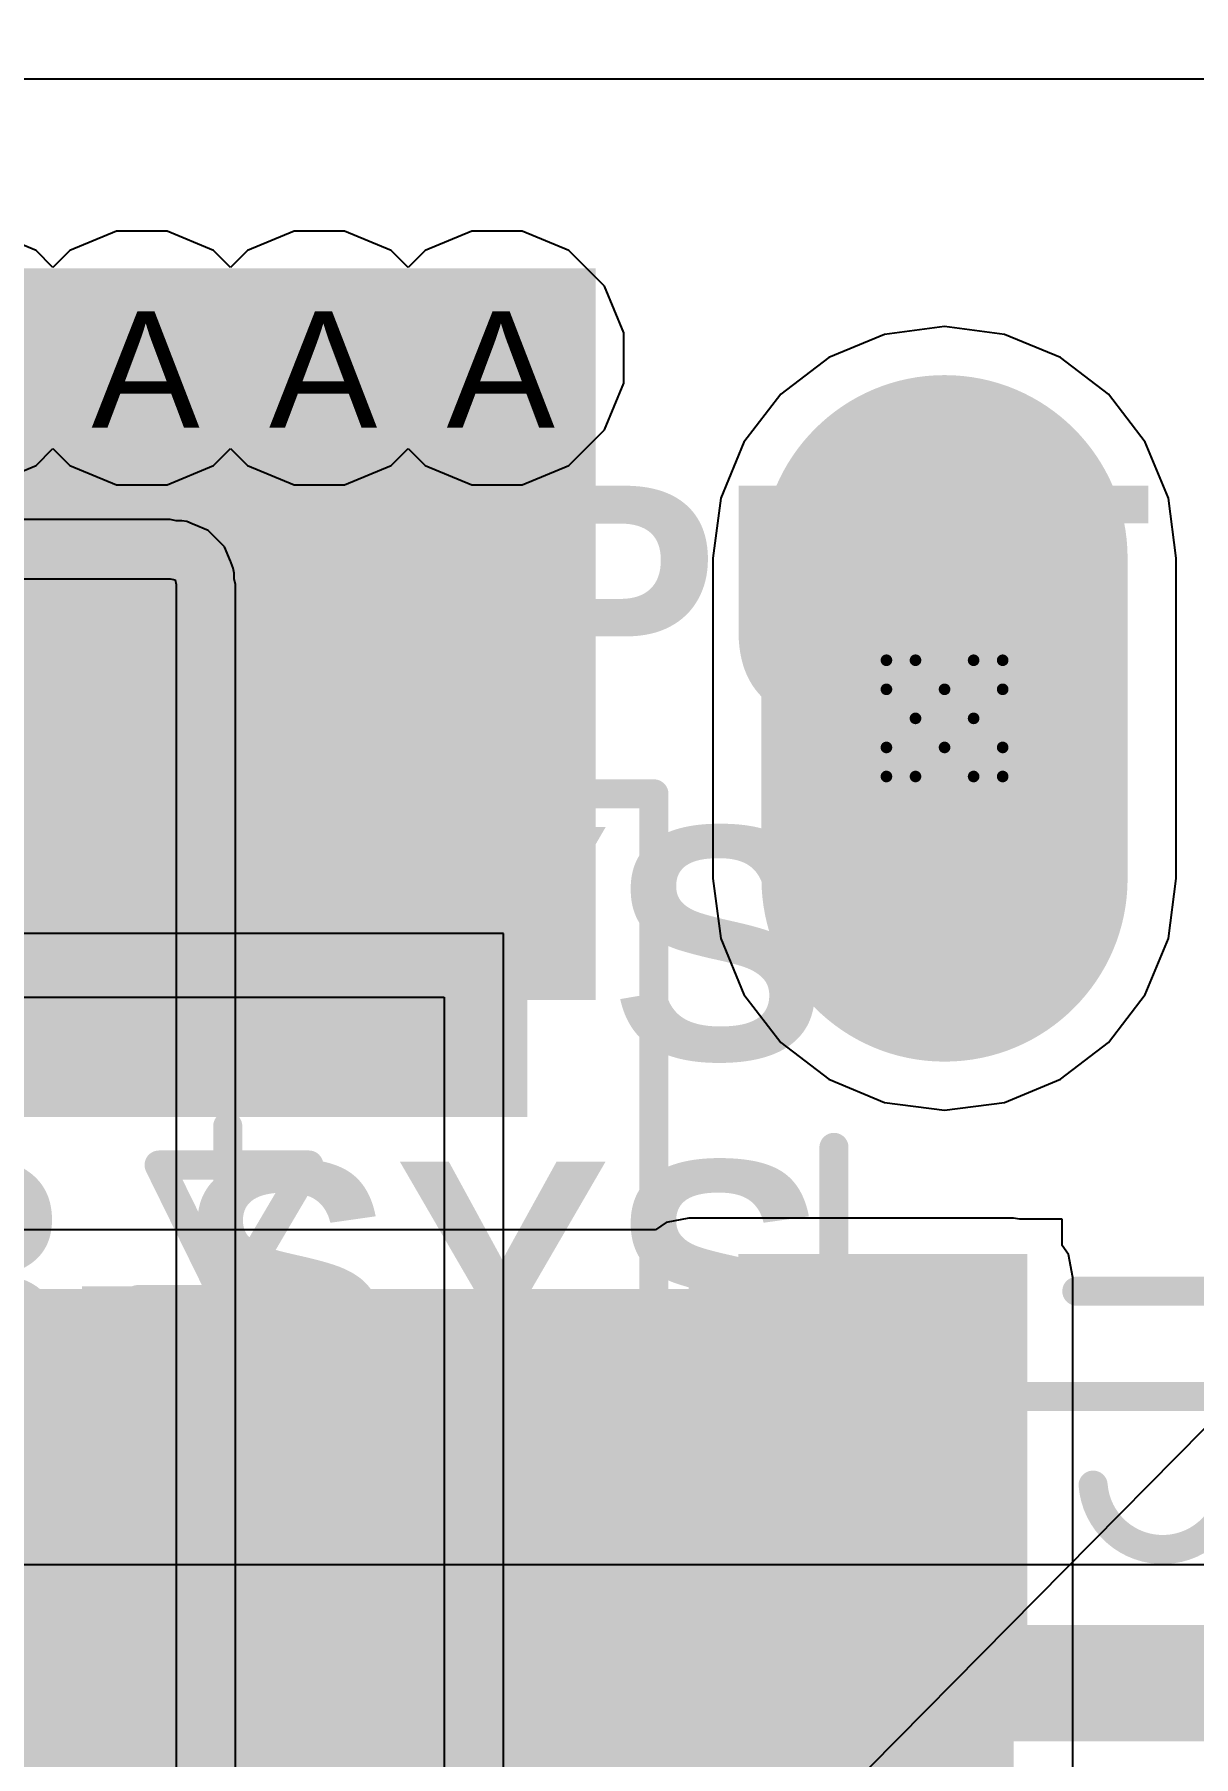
# Model space of a CAD drawing. Header units: inches. Extents: x 0 to 5271, y 0 to 5417.
# Drawn here: x 7.2 to 12.26, y 95.11 to 102.63 of the extents above; entities that cross this region are included whole.
import ezdxf

# ---------------------------------------------------------------- set-up
doc = ezdxf.new("R2010")
doc.units = ezdxf.units.IN
for name, color, linetype in [('Bottom Layer', 5, 'Continuous'), ('Bottom Overlay', 54, 'Continuous'), ('Bottom Paste', 16, 'Continuous'), ('Bottom Solder', 6, 'Continuous'), ('Drill Drawing', 1, 'Continuous'), ('L2_GND1', 16, 'Continuous'), ('L3_SIG1', 76, 'Continuous'), ('L4_PWR', 90, 'Continuous'), ('L5_GND2', 156, 'Continuous'), ('L6_SIG2', 130, 'Continuous'), ('L7_GND3', 216, 'Continuous'), ('Multi-Layer', 9, 'Continuous'), ('Pad Holes', 156, 'Continuous'), ('Top Layer', 1, 'Continuous'), ('Top Overlay', 2, 'Continuous'), ('Top Solder', 216, 'Continuous'), ('Via Holes', 16, 'Continuous')]:
    doc.layers.add(name, color=color, linetype=linetype)
doc.styles.add('Arial', font='', dxfattribs={"height": 0.2})
doc.styles.add('Arial_Bold', font='', dxfattribs={"height": 0.2})
doc.styles.get('Arial').set_extended_font_data('Arial')
doc.styles.get('Arial_Bold').set_extended_font_data('Arial', bold=True)

# ---------------------------------------------------------------- blocks, each defined once
blk = doc.blocks.new('P____PAK_SO_8_B_128')
at = {"layer": 'Bottom Solder'}
blk.add_line((-0.4214, 2.1889), (-5326.4687, 5267.0555), dxfattribs=at)
blk = doc.blocks.new('DC_053D_25A_527')
at = {"layer": 'Bottom Layer'}
h = blk.add_hatch(color=5, dxfattribs=at)
edge = h.paths.add_edge_path()
edge.add_arc((-4.8001, -2.175), 0.75, 0, 180)
edge.add_line((-5.55, -2.175), (-5.55, -3.575))
edge.add_arc((-4.8001, -3.575), 0.75, 180, 360)
edge.add_line((-4.0501, -3.575), (-4.0501, -2.175))
at = {"layer": 'Bottom Solder'}
h = blk.add_hatch(color=6, dxfattribs=at)
edge = h.paths.add_edge_path()
edge.add_arc((-4.8001, -2.175), 0.8, 0, 180)
edge.add_line((-5.6, -2.175), (-5.6, -3.575))
edge.add_arc((-4.8001, -3.575), 0.8, 180, 360)
edge.add_line((-4.0001, -3.575), (-4.0001, -2.175))
at = {"layer": 'L2_GND1'}
h = blk.add_hatch(color=16, dxfattribs=at)
edge = h.paths.add_edge_path()
edge.add_arc((-4.8001, -2.175), 0.75, 0, 180)
edge.add_line((-5.55, -2.175), (-5.55, -3.575))
edge.add_arc((-4.8001, -3.575), 0.75, 180, 360)
edge.add_line((-4.0501, -3.575), (-4.0501, -2.175))
at = {"layer": 'L3_SIG1'}
h = blk.add_hatch(color=76, dxfattribs=at)
edge = h.paths.add_edge_path()
edge.add_arc((-4.8001, -2.175), 0.75, 0, 180)
edge.add_line((-5.55, -2.175), (-5.55, -3.575))
edge.add_arc((-4.8001, -3.575), 0.75, 180, 360)
edge.add_line((-4.0501, -3.575), (-4.0501, -2.175))
at = {"layer": 'L4_PWR'}
h = blk.add_hatch(color=90, dxfattribs=at)
edge = h.paths.add_edge_path()
edge.add_arc((-4.8001, -2.175), 0.75, 0, 180)
edge.add_line((-5.55, -2.175), (-5.55, -3.575))
edge.add_arc((-4.8001, -3.575), 0.75, 180, 360)
edge.add_line((-4.0501, -3.575), (-4.0501, -2.175))
at = {"layer": 'L5_GND2'}
h = blk.add_hatch(color=156, dxfattribs=at)
edge = h.paths.add_edge_path()
edge.add_arc((-4.8001, -2.175), 0.75, 0, 180)
edge.add_line((-5.55, -2.175), (-5.55, -3.575))
edge.add_arc((-4.8001, -3.575), 0.75, 180, 360)
edge.add_line((-4.0501, -3.575), (-4.0501, -2.175))
at = {"layer": 'L6_SIG2'}
h = blk.add_hatch(color=130, dxfattribs=at)
edge = h.paths.add_edge_path()
edge.add_arc((-4.8001, -2.175), 0.75, 0, 180)
edge.add_line((-5.55, -2.175), (-5.55, -3.575))
edge.add_arc((-4.8001, -3.575), 0.75, 180, 360)
edge.add_line((-4.0501, -3.575), (-4.0501, -2.175))
at = {"layer": 'L7_GND3'}
h = blk.add_hatch(color=216, dxfattribs=at)
edge = h.paths.add_edge_path()
edge.add_arc((-4.8001, -2.175), 0.75, 0, 180)
edge.add_line((-5.55, -2.175), (-5.55, -3.575))
edge.add_arc((-4.8001, -3.575), 0.75, 180, 360)
edge.add_line((-4.0501, -3.575), (-4.0501, -2.175))
at = {"layer": 'Multi-Layer'}
h = blk.add_hatch(color=9, dxfattribs=at)
edge = h.paths.add_edge_path()
edge.add_arc((-4.8001, -2.175), 0.75, 0, 180)
edge.add_line((-5.55, -2.175), (-5.55, -3.575))
edge.add_arc((-4.8001, -3.575), 0.75, 180, 360)
edge.add_line((-4.0501, -3.575), (-4.0501, -2.175))
at = {"layer": 'Pad Holes'}
h = blk.add_hatch(color=7, dxfattribs=at)
edge = h.paths.add_edge_path()
edge.add_arc((-4.8001, -3.465), 0.41, 180, 360)
edge.add_line((-4.3901, -3.465), (-4.3901, -2.285))
edge.add_arc((-4.8001, -2.285), 0.41, 0, 180)
edge.add_line((-5.2101, -2.285), (-5.2101, -3.465))
at = {"layer": 'Top Layer'}
h = blk.add_hatch(color=1, dxfattribs=at)
edge = h.paths.add_edge_path()
edge.add_arc((-4.8001, -2.175), 0.75, 0, 180)
edge.add_line((-5.55, -2.175), (-5.55, -3.575))
edge.add_arc((-4.8001, -3.575), 0.75, 180, 360)
edge.add_line((-4.0501, -3.575), (-4.0501, -2.175))
at = {"layer": 'Top Solder'}
h = blk.add_hatch(color=216, dxfattribs=at)
edge = h.paths.add_edge_path()
edge.add_arc((-4.8001, -2.175), 0.8, 0, 180)
edge.add_line((-5.6, -2.175), (-5.6, -3.575))
edge.add_arc((-4.8001, -3.575), 0.8, 180, 360)
edge.add_line((-4.0001, -3.575), (-4.0001, -2.175))
at = {"layer": 'Top Overlay'}
for points in [[(-5.2833, -5.838, 0.127, 0.127, 0), (-5.2833, -4.7498, 0.127, 0.127, 0)], [(-5.2833, -5.838, 0.127, 0.127, 0), (-0.0001, -5.838, 0.127, 0.127, 0)]]:
    blk.add_lwpolyline(points, format="xyseb", dxfattribs=at)
for points in [[(-5.315, -4.7498, 0.0635, 0.0635, 1), (-5.2515, -4.7498, 0.0635, 0.0635, 1)], [(-5.315, -5.838, 0.0635, 0.0635, 1), (-5.2515, -5.838, 0.0635, 0.0635, 1)], [(-5.315, -5.838, 0.0635, 0.0635, 1), (-5.2515, -5.838, 0.0635, 0.0635, 1)]]:
    blk.add_lwpolyline(points, format="xyseb", close=True, dxfattribs=at)
blk = doc.blocks.new('F____1206__3216_M_______B_536')
at = {"layer": 'Bottom Layer'}
for points in [[(-2.058, 0.91), (-0.998, 0.91), (-0.998, -0.91), (-2.058, -0.91)], [(0.998, 0.91), (2.058, 0.91), (2.058, -0.91), (0.998, -0.91)]]:
    blk.add_hatch(color=5, dxfattribs=at).paths.add_polyline_path(points)
at = {"layer": 'Bottom Paste'}
for points in [[(-2.058, 0.91), (-0.998, 0.91), (-0.998, -0.91), (-2.058, -0.91)], [(0.998, 0.91), (2.058, 0.91), (2.058, -0.91), (0.998, -0.91)]]:
    blk.add_hatch(color=16, dxfattribs=at).paths.add_polyline_path(points)
at = {"layer": 'Bottom Solder'}
for points in [[(-2.1596, 1.0116), (-0.8964, 1.0116), (-0.8964, -1.0116), (-2.1596, -1.0116)], [(0.8964, 1.0116), (2.1596, 1.0116), (2.1596, -1.0116), (0.8964, -1.0116)]]:
    blk.add_hatch(color=6, dxfattribs=at).paths.add_polyline_path(points)
at = {"layer": 'Bottom Overlay'}
for points in [[(-0.68, 0.8492, 0.127, 0.127, 0), (0.68, 0.8492, 0.127, 0.127, 0)], [(0, 0.0254, 0.127, 0.127, -1), (0.6096, 0.0254, 0.127, 0.127, 0)], [(0, 0.0254, 0.127, 0.127, -0.962331), (-0.6087, 0.002, 0.127, 0.127, 0)], [(-0.68, -0.8492, 0.127, 0.127, 0), (0.68, -0.8492, 0.127, 0.127, 0)]]:
    blk.add_lwpolyline(points, format="xyseb", dxfattribs=at)
for points in [[(-0.7117, 0.8492, 0.0635, 0.0635, 1), (-0.6482, 0.8492, 0.0635, 0.0635, 1)], [(0.6483, 0.8492, 0.0635, 0.0635, 1), (0.7118, 0.8492, 0.0635, 0.0635, 1)], [(-0.0318, 0.0254, 0.0635, 0.0635, 1), (0.0318, 0.0254, 0.0635, 0.0635, 1)], [(-0.0318, 0.0254, 0.0635, 0.0635, 1), (0.0318, 0.0254, 0.0635, 0.0635, 1)], [(0.5778, 0.0254, 0.0635, 0.0635, 1), (0.6413, 0.0254, 0.0635, 0.0635, 1)], [(-0.6405, 0.002, 0.0635, 0.0635, 1), (-0.577, 0.002, 0.0635, 0.0635, 1)], [(-0.7117, -0.8492, 0.0635, 0.0635, 1), (-0.6482, -0.8492, 0.0635, 0.0635, 1)], [(0.6483, -0.8492, 0.0635, 0.0635, 1), (0.7118, -0.8492, 0.0635, 0.0635, 1)]]:
    blk.add_lwpolyline(points, format="xyseb", close=True, dxfattribs=at)
blk = doc.blocks.new('SMB_B__D___________B_562')
at = {"layer": 'Bottom Layer'}
for points in [[(-0.9, 1.2), (-0.9, -1.2), (-3.7, -1.2), (-3.7, 1.2)], [(3.7, 1.2), (3.7, -1.2), (0.9, -1.2), (0.9, 1.2)]]:
    blk.add_hatch(color=5, dxfattribs=at).paths.add_polyline_path(points)
at = {"layer": 'Bottom Paste'}
for points in [[(-0.9, 1.2), (-0.9, -1.2), (-3.7, -1.2), (-3.7, 1.2)], [(3.7, 1.2), (3.7, -1.2), (0.9, -1.2), (0.9, 1.2)]]:
    blk.add_hatch(color=16, dxfattribs=at).paths.add_polyline_path(points)
at = {"layer": 'Bottom Solder'}
for points in [[(-0.7984, 1.3016), (-0.7984, -1.3016), (-3.8016, -1.3016), (-3.8016, 1.3016)], [(3.8016, 1.3016), (3.8016, -1.3016), (0.7984, -1.3016), (0.7984, 1.3016)]]:
    blk.add_hatch(color=6, dxfattribs=at).paths.add_polyline_path(points)
at = {"layer": 'Bottom Overlay'}
for points in [[(-2.2098, 1.397, 0.127, 0.127, 0), (-2.2098, 1.8542, 0.127, 0.127, 0)], [(2.3876, 1.8542, 0.127, 0.127, 0), (-2.2098, 1.8542, 0.127, 0.127, 0)], [(-0.588, -0.308, 0.127, 0.127, 0), (-0.588, 0.3463, 0.127, 0.127, 0)], [(0.0166, -0.0098, 0.127, 0.127, 0), (-0.588, 0.3463, 0.127, 0.127, 0)], [(0, -0.019, 0.127, 0.127, 0), (0, 0.362, 0.127, 0.127, 0)], [(0.0166, -0.0098, 0.127, 0.127, 0), (0.542, 0.282, 0.127, 0.127, 0)], [(0.572, -0.318, 0.127, 0.127, 0), (0.572, 0.282, 0.127, 0.127, 0)], [(0.732, -0.008, 0.127, 0.127, 0), (-0.758, -0.008, 0.127, 0.127, 0)], [(-0.588, -0.308, 0.127, 0.127, 0), (0, -0.019, 0.127, 0.127, 0)], [(0, -0.4, 0.127, 0.127, 0), (0, -0.019, 0.127, 0.127, 0)], [(0.572, -0.318, 0.127, 0.127, 0), (0, -0.019, 0.127, 0.127, 0)]]:
    blk.add_lwpolyline(points, format="xyseb", dxfattribs=at)
for points in [[(-2.2416, 1.8542, 0.0635, 0.0635, 1), (-2.1781, 1.8542, 0.0635, 0.0635, 1)], [(-2.2416, 1.8542, 0.0635, 0.0635, 1), (-2.1781, 1.8542, 0.0635, 0.0635, 1)], [(-2.2416, 1.397, 0.0635, 0.0635, 1), (-2.1781, 1.397, 0.0635, 0.0635, 1)], [(-0.6198, 0.3463, 0.0635, 0.0635, 1), (-0.5563, 0.3463, 0.0635, 0.0635, 1)], [(-0.6198, 0.3463, 0.0635, 0.0635, 1), (-0.5563, 0.3463, 0.0635, 0.0635, 1)], [(-0.0318, 0.362, 0.0635, 0.0635, 1), (0.0317, 0.362, 0.0635, 0.0635, 1)], [(0.5102, 0.282, 0.0635, 0.0635, 1), (0.5737, 0.282, 0.0635, 0.0635, 1)], [(0.5403, 0.282, 0.0635, 0.0635, 1), (0.6038, 0.282, 0.0635, 0.0635, 1)], [(-0.7897, -0.008, 0.0635, 0.0635, 1), (-0.7262, -0.008, 0.0635, 0.0635, 1)], [(-0.0318, -0.019, 0.0635, 0.0635, 1), (0.0317, -0.019, 0.0635, 0.0635, 1)], [(-0.0318, -0.019, 0.0635, 0.0635, 1), (0.0317, -0.019, 0.0635, 0.0635, 1)], [(-0.0318, -0.019, 0.0635, 0.0635, 1), (0.0317, -0.019, 0.0635, 0.0635, 1)], [(-0.0318, -0.019, 0.0635, 0.0635, 1), (0.0317, -0.019, 0.0635, 0.0635, 1)], [(-0.0151, -0.0098, 0.0635, 0.0635, 1), (0.0484, -0.0098, 0.0635, 0.0635, 1)], [(-0.0151, -0.0098, 0.0635, 0.0635, 1), (0.0484, -0.0098, 0.0635, 0.0635, 1)], [(0.7002, -0.008, 0.0635, 0.0635, 1), (0.7637, -0.008, 0.0635, 0.0635, 1)], [(-0.6198, -0.308, 0.0635, 0.0635, 1), (-0.5563, -0.308, 0.0635, 0.0635, 1)], [(-0.6198, -0.308, 0.0635, 0.0635, 1), (-0.5563, -0.308, 0.0635, 0.0635, 1)], [(0.5403, -0.318, 0.0635, 0.0635, 1), (0.6038, -0.318, 0.0635, 0.0635, 1)], [(0.5403, -0.318, 0.0635, 0.0635, 1), (0.6038, -0.318, 0.0635, 0.0635, 1)], [(-0.0318, -0.4, 0.0635, 0.0635, 1), (0.0317, -0.4, 0.0635, 0.0635, 1)]]:
    blk.add_lwpolyline(points, format="xyseb", close=True, dxfattribs=at)

msp = doc.modelspace()

# ---------------------------------------------------------------- hatches: boundary and pattern name
at = {"layer": 'Bottom Layer'}
for points in [[(6.477, 98.4137), (9.652, 98.4137), (9.652, 101.611), (6.477, 101.611)], [(10.0584, 92.1054), (11.4778, 92.1054), (11.4778, 97.2014), (10.0584, 97.2014)], [(1.936, 93.1164), (11.4359, 93.1164), (11.4359, 97.1506), (1.936, 97.1506)]]:
    msp.add_hatch(color=5, dxfattribs=at).paths.add_polyline_path(points)
h = msp.add_hatch(color=5, dxfattribs=at)
edge = h.paths.add_edge_path()
edge.add_arc((7.6682, 101.219), 0.3, 0, 360)
h = msp.add_hatch(color=5, dxfattribs=at)
edge = h.paths.add_edge_path()
edge.add_arc((8.4442, 101.219), 0.3, 0, 360)
h = msp.add_hatch(color=5, dxfattribs=at)
edge = h.paths.add_edge_path()
edge.add_arc((9.2202, 101.219), 0.3, 0, 360)
at = {"layer": 'L2_GND1'}
h = msp.add_hatch(color=16, dxfattribs=at)
edge = h.paths.add_edge_path()
edge.add_arc((7.6682, 101.219), 0.3, 0, 360)
h = msp.add_hatch(color=16, dxfattribs=at)
edge = h.paths.add_edge_path()
edge.add_arc((8.4442, 101.219), 0.3, 0, 360)
h = msp.add_hatch(color=16, dxfattribs=at)
edge = h.paths.add_edge_path()
edge.add_arc((9.2202, 101.219), 0.3, 0, 360)
at = {"layer": 'L3_SIG1'}
h = msp.add_hatch(color=76, dxfattribs=at)
edge = h.paths.add_edge_path()
edge.add_arc((7.6682, 101.219), 0.3, 0, 360)
h = msp.add_hatch(color=76, dxfattribs=at)
edge = h.paths.add_edge_path()
edge.add_arc((8.4442, 101.219), 0.3, 0, 360)
h = msp.add_hatch(color=76, dxfattribs=at)
edge = h.paths.add_edge_path()
edge.add_arc((9.2202, 101.219), 0.3, 0, 360)
at = {"layer": 'L4_PWR'}
h = msp.add_hatch(color=90, dxfattribs=at)
edge = h.paths.add_edge_path()
edge.add_arc((7.6682, 101.219), 0.3, 0, 360)
h = msp.add_hatch(color=90, dxfattribs=at)
edge = h.paths.add_edge_path()
edge.add_arc((8.4442, 101.219), 0.3, 0, 360)
h = msp.add_hatch(color=90, dxfattribs=at)
edge = h.paths.add_edge_path()
edge.add_arc((9.2202, 101.219), 0.3, 0, 360)
at = {"layer": 'L5_GND2'}
h = msp.add_hatch(color=156, dxfattribs=at)
edge = h.paths.add_edge_path()
edge.add_arc((7.6682, 101.219), 0.3, 0, 360)
h = msp.add_hatch(color=156, dxfattribs=at)
edge = h.paths.add_edge_path()
edge.add_arc((8.4442, 101.219), 0.3, 0, 360)
h = msp.add_hatch(color=156, dxfattribs=at)
edge = h.paths.add_edge_path()
edge.add_arc((9.2202, 101.219), 0.3, 0, 360)
at = {"layer": 'L6_SIG2'}
h = msp.add_hatch(color=130, dxfattribs=at)
edge = h.paths.add_edge_path()
edge.add_arc((7.6682, 101.219), 0.3, 0, 360)
h = msp.add_hatch(color=130, dxfattribs=at)
edge = h.paths.add_edge_path()
edge.add_arc((8.4442, 101.219), 0.3, 0, 360)
h = msp.add_hatch(color=130, dxfattribs=at)
edge = h.paths.add_edge_path()
edge.add_arc((9.2202, 101.219), 0.3, 0, 360)
at = {"layer": 'L7_GND3'}
h = msp.add_hatch(color=216, dxfattribs=at)
edge = h.paths.add_edge_path()
edge.add_arc((7.6682, 101.219), 0.3, 0, 360)
h = msp.add_hatch(color=216, dxfattribs=at)
edge = h.paths.add_edge_path()
edge.add_arc((8.4442, 101.219), 0.3, 0, 360)
h = msp.add_hatch(color=216, dxfattribs=at)
edge = h.paths.add_edge_path()
edge.add_arc((9.2202, 101.219), 0.3, 0, 360)
at = {"layer": 'Top Layer'}
h = msp.add_hatch(color=1, dxfattribs=at)
edge = h.paths.add_edge_path()
edge.add_arc((7.6682, 101.219), 0.3, 0, 360)
h = msp.add_hatch(color=1, dxfattribs=at)
edge = h.paths.add_edge_path()
edge.add_arc((8.4442, 101.219), 0.3, 0, 360)
h = msp.add_hatch(color=1, dxfattribs=at)
edge = h.paths.add_edge_path()
edge.add_arc((9.2202, 101.219), 0.3, 0, 360)
at = {"layer": 'Via Holes'}
h = msp.add_hatch(color=7, dxfattribs=at)
edge = h.paths.add_edge_path()
edge.add_arc((7.6682, 101.219), 0.15, 0, 360)
h = msp.add_hatch(color=7, dxfattribs=at)
edge = h.paths.add_edge_path()
edge.add_arc((8.4442, 101.219), 0.15, 0, 360)
h = msp.add_hatch(color=7, dxfattribs=at)
edge = h.paths.add_edge_path()
edge.add_arc((9.2202, 101.219), 0.15, 0, 360)

# ---------------------------------------------------------------- linework, layer by layer
at = {"layer": 'Bottom Layer'}
for p, q in [((10.9139, 101.3222), (10.6697, 101.221)), ((11.176, 101.3567), (10.9139, 101.3222)), ((11.4381, 101.3222), (11.176, 101.3567)), ((11.6823, 101.221), (11.4381, 101.3222)), ((10.6697, 101.221), (10.4599, 101.0601)), ((11.8921, 101.0601), (11.6823, 101.221)), ((10.4599, 101.0601), (10.299, 100.8503)), ((12.053, 100.8503), (11.8921, 101.0601)), ((10.299, 100.8503), (10.1978, 100.6061)), ((12.1542, 100.6061), (12.053, 100.8503)), ((10.1978, 100.6061), (10.1633, 100.344)), ((12.1887, 100.344), (12.1542, 100.6061)), ((10.1633, 100.344), (10.1633, 98.944)), ((12.1887, 98.944), (12.1887, 100.344)), ((10.1633, 98.944), (10.1978, 98.6819)), ((12.1542, 98.6819), (12.1887, 98.944)), ((10.1978, 98.6819), (10.299, 98.4377)), ((12.053, 98.4377), (12.1542, 98.6819)), ((10.299, 98.4377), (10.4599, 98.2279)), ((11.8921, 98.2279), (12.053, 98.4377)), ((10.4599, 98.2279), (10.6697, 98.067)), ((11.6823, 98.067), (11.8921, 98.2279)), ((10.6697, 98.067), (10.9139, 97.9658)), ((11.4381, 97.9658), (11.6823, 98.067)), ((10.9139, 97.9658), (11.176, 97.9313)), ((11.176, 97.9313), (11.4381, 97.9658)), ((10.0584, 97.4604), (9.9593, 97.4407)), ((11.4778, 97.4604), (10.0584, 97.4604)), ((11.5028, 97.4554), (11.4778, 97.4604)), ((11.6899, 97.4554), (11.5028, 97.4554)), ((11.6899, 97.3412), (11.6899, 97.4554)), ((9.9128, 97.4096), (7.0089, 97.4096)), ((9.9593, 97.4407), (9.9128, 97.4096)), ((11.7171, 97.3005), (11.6899, 97.3412)), ((11.7368, 97.2014), (11.7171, 97.3005)), ((11.7368, 92.9334), (11.7368, 97.2014))]:
    msp.add_line(p, q, dxfattribs=at)
at = {"layer": 'Drill Drawing'}
for points in [[(10.922, 99.771, 0.0508, 0.0508, 0), (10.922, 99.898, 0.0508, 0.0508, 0)], [(10.922, 99.898, 0.0508, 0.0508, 0), (11.049, 99.898, 0.0508, 0.0508, 0)], [(11.049, 99.898, 0.0508, 0.0508, 0), (11.176, 99.771, 0.0508, 0.0508, 0)], [(11.176, 99.771, 0.0508, 0.0508, 0), (11.303, 99.898, 0.0508, 0.0508, 0)], [(11.303, 99.898, 0.0508, 0.0508, 0), (11.43, 99.898, 0.0508, 0.0508, 0)], [(11.43, 99.771, 0.0508, 0.0508, 0), (11.43, 99.898, 0.0508, 0.0508, 0)], [(10.922, 99.771, 0.0508, 0.0508, 0), (11.049, 99.644, 0.0508, 0.0508, 0)], [(11.303, 99.644, 0.0508, 0.0508, 0), (11.43, 99.771, 0.0508, 0.0508, 0)], [(10.922, 99.517, 0.0508, 0.0508, 0), (11.049, 99.644, 0.0508, 0.0508, 0)], [(11.303, 99.644, 0.0508, 0.0508, 0), (11.43, 99.517, 0.0508, 0.0508, 0)], [(10.922, 99.39, 0.0508, 0.0508, 0), (10.922, 99.517, 0.0508, 0.0508, 0)], [(11.049, 99.39, 0.0508, 0.0508, 0), (11.176, 99.517, 0.0508, 0.0508, 0)], [(11.176, 99.517, 0.0508, 0.0508, 0), (11.303, 99.39, 0.0508, 0.0508, 0)], [(11.43, 99.39, 0.0508, 0.0508, 0), (11.43, 99.517, 0.0508, 0.0508, 0)], [(10.922, 99.39, 0.0508, 0.0508, 0), (11.049, 99.39, 0.0508, 0.0508, 0)], [(11.303, 99.39, 0.0508, 0.0508, 0), (11.43, 99.39, 0.0508, 0.0508, 0)]]:
    msp.add_lwpolyline(points, format="xyseb", dxfattribs=at)
for points in [[(10.9093, 99.898, 0.0254, 0.0254, 1), (10.9347, 99.898, 0.0254, 0.0254, 1)], [(10.9093, 99.898, 0.0254, 0.0254, 1), (10.9347, 99.898, 0.0254, 0.0254, 1)], [(11.0363, 99.898, 0.0254, 0.0254, 1), (11.0617, 99.898, 0.0254, 0.0254, 1)], [(11.0363, 99.898, 0.0254, 0.0254, 1), (11.0617, 99.898, 0.0254, 0.0254, 1)], [(11.2903, 99.898, 0.0254, 0.0254, 1), (11.3157, 99.898, 0.0254, 0.0254, 1)], [(11.2903, 99.898, 0.0254, 0.0254, 1), (11.3157, 99.898, 0.0254, 0.0254, 1)], [(11.4173, 99.898, 0.0254, 0.0254, 1), (11.4427, 99.898, 0.0254, 0.0254, 1)], [(11.4173, 99.898, 0.0254, 0.0254, 1), (11.4427, 99.898, 0.0254, 0.0254, 1)], [(10.9093, 99.771, 0.0254, 0.0254, 1), (10.9347, 99.771, 0.0254, 0.0254, 1)], [(10.9093, 99.771, 0.0254, 0.0254, 1), (10.9347, 99.771, 0.0254, 0.0254, 1)], [(11.1633, 99.771, 0.0254, 0.0254, 1), (11.1887, 99.771, 0.0254, 0.0254, 1)], [(11.1633, 99.771, 0.0254, 0.0254, 1), (11.1887, 99.771, 0.0254, 0.0254, 1)], [(11.4173, 99.771, 0.0254, 0.0254, 1), (11.4427, 99.771, 0.0254, 0.0254, 1)], [(11.4173, 99.771, 0.0254, 0.0254, 1), (11.4427, 99.771, 0.0254, 0.0254, 1)], [(11.0363, 99.644, 0.0254, 0.0254, 1), (11.0617, 99.644, 0.0254, 0.0254, 1)], [(11.0363, 99.644, 0.0254, 0.0254, 1), (11.0617, 99.644, 0.0254, 0.0254, 1)], [(11.2903, 99.644, 0.0254, 0.0254, 1), (11.3157, 99.644, 0.0254, 0.0254, 1)], [(11.2903, 99.644, 0.0254, 0.0254, 1), (11.3157, 99.644, 0.0254, 0.0254, 1)], [(10.9093, 99.517, 0.0254, 0.0254, 1), (10.9347, 99.517, 0.0254, 0.0254, 1)], [(10.9093, 99.517, 0.0254, 0.0254, 1), (10.9347, 99.517, 0.0254, 0.0254, 1)], [(11.1633, 99.517, 0.0254, 0.0254, 1), (11.1887, 99.517, 0.0254, 0.0254, 1)], [(11.1633, 99.517, 0.0254, 0.0254, 1), (11.1887, 99.517, 0.0254, 0.0254, 1)], [(11.4173, 99.517, 0.0254, 0.0254, 1), (11.4427, 99.517, 0.0254, 0.0254, 1)], [(11.4173, 99.517, 0.0254, 0.0254, 1), (11.4427, 99.517, 0.0254, 0.0254, 1)], [(10.9093, 99.39, 0.0254, 0.0254, 1), (10.9347, 99.39, 0.0254, 0.0254, 1)], [(10.9093, 99.39, 0.0254, 0.0254, 1), (10.9347, 99.39, 0.0254, 0.0254, 1)], [(11.0363, 99.39, 0.0254, 0.0254, 1), (11.0617, 99.39, 0.0254, 0.0254, 1)], [(11.0363, 99.39, 0.0254, 0.0254, 1), (11.0617, 99.39, 0.0254, 0.0254, 1)], [(11.2903, 99.39, 0.0254, 0.0254, 1), (11.3157, 99.39, 0.0254, 0.0254, 1)], [(11.2903, 99.39, 0.0254, 0.0254, 1), (11.3157, 99.39, 0.0254, 0.0254, 1)], [(11.4173, 99.39, 0.0254, 0.0254, 1), (11.4427, 99.39, 0.0254, 0.0254, 1)], [(11.4173, 99.39, 0.0254, 0.0254, 1), (11.4427, 99.39, 0.0254, 0.0254, 1)]]:
    msp.add_lwpolyline(points, format="xyseb", close=True, dxfattribs=at)
at = {"layer": 'L2_GND1'}
for p, q in [((7.206, 101.6887), (7.0024, 101.773)), ((7.558, 101.773), (7.3544, 101.6887)), ((7.7784, 101.773), (7.558, 101.773)), ((7.982, 101.6887), (7.7784, 101.773)), ((8.334, 101.773), (8.1304, 101.6887)), ((8.5544, 101.773), (8.334, 101.773)), ((8.758, 101.6887), (8.5544, 101.773)), ((9.11, 101.773), (8.9064, 101.6887)), ((9.3304, 101.773), (9.11, 101.773)), ((9.534, 101.6887), (9.3304, 101.773)), ((7.2802, 101.6145), (7.206, 101.6887)), ((7.3544, 101.6887), (7.2802, 101.6145)), ((8.0562, 101.6145), (7.982, 101.6887)), ((8.1304, 101.6887), (8.0562, 101.6145)), ((8.8322, 101.6145), (8.758, 101.6887)), ((8.9064, 101.6887), (8.8322, 101.6145)), ((9.6899, 101.5328), (9.534, 101.6887)), ((9.7742, 101.3292), (9.6899, 101.5328)), ((9.7742, 101.1088), (9.7742, 101.3292)), ((10.9139, 101.3222), (10.6697, 101.221)), ((11.176, 101.3567), (10.9139, 101.3222)), ((11.4381, 101.3222), (11.176, 101.3567)), ((11.6823, 101.221), (11.4381, 101.3222)), ((10.6697, 101.221), (10.4599, 101.0601)), ((11.8921, 101.0601), (11.6823, 101.221)), ((9.6899, 100.9052), (9.7742, 101.1088)), ((10.4599, 101.0601), (10.299, 100.8503)), ((12.053, 100.8503), (11.8921, 101.0601)), ((9.534, 100.7493), (9.6899, 100.9052)), ((10.299, 100.8503), (10.1978, 100.6061)), ((12.1542, 100.6061), (12.053, 100.8503)), ((7.206, 100.7493), (7.2802, 100.8235)), ((7.2802, 100.8235), (7.3544, 100.7493)), ((7.982, 100.7493), (8.0562, 100.8235)), ((8.0562, 100.8235), (8.1304, 100.7493)), ((8.758, 100.7493), (8.8322, 100.8235)), ((8.8322, 100.8235), (8.9064, 100.7493)), ((7.0024, 100.665), (7.206, 100.7493)), ((7.3544, 100.7493), (7.558, 100.665)), ((7.7784, 100.665), (7.982, 100.7493)), ((8.1304, 100.7493), (8.334, 100.665)), ((8.5544, 100.665), (8.758, 100.7493)), ((8.9064, 100.7493), (9.11, 100.665)), ((9.3304, 100.665), (9.534, 100.7493)), ((7.558, 100.665), (7.7784, 100.665)), ((8.334, 100.665), (8.5544, 100.665)), ((9.11, 100.665), (9.3304, 100.665)), ((10.1978, 100.6061), (10.1633, 100.344)), ((12.1887, 100.344), (12.1542, 100.6061)), ((10.1633, 100.344), (10.1633, 98.944)), ((12.1887, 98.944), (12.1887, 100.344)), ((10.1633, 98.944), (10.1978, 98.6819)), ((12.1542, 98.6819), (12.1887, 98.944)), ((10.1978, 98.6819), (10.299, 98.4377)), ((12.053, 98.4377), (12.1542, 98.6819)), ((10.299, 98.4377), (10.4599, 98.2279)), ((11.8921, 98.2279), (12.053, 98.4377)), ((10.4599, 98.2279), (10.6697, 98.067)), ((11.6823, 98.067), (11.8921, 98.2279)), ((10.6697, 98.067), (10.9139, 97.9658)), ((11.4381, 97.9658), (11.6823, 98.067)), ((10.9139, 97.9658), (11.176, 97.9313)), ((11.176, 97.9313), (11.4381, 97.9658))]:
    msp.add_line(p, q, dxfattribs=at)
at = {"layer": 'L3_SIG1'}
for p, q in [((10.9139, 101.3222), (10.6697, 101.221)), ((11.176, 101.3567), (10.9139, 101.3222)), ((11.4381, 101.3222), (11.176, 101.3567)), ((11.6823, 101.221), (11.4381, 101.3222)), ((10.6697, 101.221), (10.4599, 101.0601)), ((11.8921, 101.0601), (11.6823, 101.221)), ((10.4599, 101.0601), (10.299, 100.8503)), ((12.053, 100.8503), (11.8921, 101.0601)), ((10.299, 100.8503), (10.1978, 100.6061)), ((12.1542, 100.6061), (12.053, 100.8503)), ((10.1978, 100.6061), (10.1633, 100.344)), ((12.1887, 100.344), (12.1542, 100.6061)), ((7.7928, 100.5128), (5.5681, 100.5128)), ((7.8178, 100.5078), (7.7928, 100.5128)), ((7.8433, 100.5078), (7.8178, 100.5078)), ((7.8646, 100.5036), (7.8433, 100.5078)), ((7.8881, 100.4938), (7.8646, 100.5036)), ((7.8919, 100.4931), (7.8881, 100.4938)), ((7.895, 100.4909), (7.8919, 100.4931)), ((7.9579, 100.4649), (7.895, 100.4909)), ((8.0294, 100.3934), (7.9579, 100.4649)), ((8.0554, 100.3306), (8.0294, 100.3934)), ((8.0575, 100.3274), (8.0554, 100.3306)), ((8.0583, 100.3237), (8.0575, 100.3274)), ((8.068, 100.3001), (8.0583, 100.3237)), ((10.1633, 100.344), (10.1633, 98.944)), ((12.1887, 98.944), (12.1887, 100.344)), ((5.5681, 100.2538), (7.7928, 100.2538)), ((7.7928, 100.2538), (7.814, 100.2496)), ((7.814, 100.2496), (7.8183, 100.2283)), ((8.0723, 100.2788), (8.068, 100.3001)), ((8.0723, 100.2533), (8.0723, 100.2788)), ((8.0772, 100.2283), (8.0723, 100.2533)), ((7.8183, 100.2283), (7.8183, 83.0244)), ((8.0772, 83.0244), (8.0772, 100.2283)), ((10.1633, 98.944), (10.1978, 98.6819)), ((12.1542, 98.6819), (12.1887, 98.944)), ((10.1978, 98.6819), (10.299, 98.4377)), ((12.053, 98.4377), (12.1542, 98.6819)), ((10.299, 98.4377), (10.4599, 98.2279)), ((11.8921, 98.2279), (12.053, 98.4377)), ((10.4599, 98.2279), (10.6697, 98.067)), ((11.6823, 98.067), (11.8921, 98.2279)), ((10.6697, 98.067), (10.9139, 97.9658)), ((11.4381, 97.9658), (11.6823, 98.067)), ((10.9139, 97.9658), (11.176, 97.9313)), ((11.176, 97.9313), (11.4381, 97.9658))]:
    msp.add_line(p, q, dxfattribs=at)
at = {"layer": 'L4_PWR'}
for p, q in [((0.3048, 102.4382), (32.2265, 102.4382)), ((7.206, 101.6887), (7.0024, 101.773)), ((7.558, 101.773), (7.3544, 101.6887)), ((7.7784, 101.773), (7.558, 101.773)), ((7.982, 101.6887), (7.7784, 101.773)), ((8.334, 101.773), (8.1304, 101.6887)), ((8.5544, 101.773), (8.334, 101.773)), ((8.758, 101.6887), (8.5544, 101.773)), ((9.11, 101.773), (8.9064, 101.6887)), ((9.3304, 101.773), (9.11, 101.773)), ((9.534, 101.6887), (9.3304, 101.773)), ((7.2802, 101.6145), (7.206, 101.6887)), ((7.3544, 101.6887), (7.2802, 101.6145)), ((8.0562, 101.6145), (7.982, 101.6887)), ((8.1304, 101.6887), (8.0562, 101.6145)), ((8.8322, 101.6145), (8.758, 101.6887)), ((8.9064, 101.6887), (8.8322, 101.6145)), ((9.6899, 101.5328), (9.534, 101.6887)), ((9.7742, 101.3292), (9.6899, 101.5328)), ((9.7742, 101.1088), (9.7742, 101.3292)), ((10.9139, 101.3222), (10.6697, 101.221)), ((11.176, 101.3567), (10.9139, 101.3222)), ((11.4381, 101.3222), (11.176, 101.3567)), ((11.6823, 101.221), (11.4381, 101.3222)), ((10.6697, 101.221), (10.4599, 101.0601)), ((11.8921, 101.0601), (11.6823, 101.221)), ((9.6899, 100.9052), (9.7742, 101.1088)), ((10.4599, 101.0601), (10.299, 100.8503)), ((12.053, 100.8503), (11.8921, 101.0601)), ((9.534, 100.7493), (9.6899, 100.9052)), ((10.299, 100.8503), (10.1978, 100.6061)), ((12.1542, 100.6061), (12.053, 100.8503)), ((7.206, 100.7493), (7.2802, 100.8235)), ((7.2802, 100.8235), (7.3544, 100.7493)), ((7.982, 100.7493), (8.0562, 100.8235)), ((8.0562, 100.8235), (8.1304, 100.7493)), ((8.758, 100.7493), (8.8322, 100.8235)), ((8.8322, 100.8235), (8.9064, 100.7493)), ((7.0024, 100.665), (7.206, 100.7493)), ((7.3544, 100.7493), (7.558, 100.665)), ((7.7784, 100.665), (7.982, 100.7493)), ((8.1304, 100.7493), (8.334, 100.665)), ((8.5544, 100.665), (8.758, 100.7493)), ((8.9064, 100.7493), (9.11, 100.665)), ((9.3304, 100.665), (9.534, 100.7493)), ((7.558, 100.665), (7.7784, 100.665)), ((8.334, 100.665), (8.5544, 100.665)), ((9.11, 100.665), (9.3304, 100.665)), ((10.1978, 100.6061), (10.1633, 100.344)), ((12.1887, 100.344), (12.1542, 100.6061)), ((10.1633, 100.344), (10.1633, 98.944)), ((12.1887, 98.944), (12.1887, 100.344)), ((10.1633, 98.944), (10.1978, 98.6819)), ((12.1542, 98.6819), (12.1887, 98.944)), ((9.2484, 98.7044), (6.3348, 98.7044)), ((9.2484, 92.8605), (9.2484, 98.7044)), ((10.1978, 98.6819), (10.299, 98.4377)), ((12.053, 98.4377), (12.1542, 98.6819)), ((10.299, 98.4377), (10.4599, 98.2279)), ((11.8921, 98.2279), (12.053, 98.4377)), ((6.2647, 98.425), (8.9894, 98.425)), ((8.9894, 98.425), (8.9894, 93.1093)), ((10.4599, 98.2279), (10.6697, 98.067)), ((11.6823, 98.067), (11.8921, 98.2279)), ((10.6697, 98.067), (10.9139, 97.9658)), ((11.4381, 97.9658), (11.6823, 98.067)), ((10.9139, 97.9658), (11.176, 97.9313)), ((11.176, 97.9313), (11.4381, 97.9658))]:
    msp.add_line(p, q, dxfattribs=at)
at = {"layer": 'L5_GND2'}
for p, q in [((10.9139, 101.3222), (10.6697, 101.221)), ((11.176, 101.3567), (10.9139, 101.3222)), ((11.4381, 101.3222), (11.176, 101.3567)), ((11.6823, 101.221), (11.4381, 101.3222)), ((10.6697, 101.221), (10.4599, 101.0601)), ((11.8921, 101.0601), (11.6823, 101.221)), ((10.4599, 101.0601), (10.299, 100.8503)), ((12.053, 100.8503), (11.8921, 101.0601)), ((10.299, 100.8503), (10.1978, 100.6061)), ((12.1542, 100.6061), (12.053, 100.8503)), ((10.1978, 100.6061), (10.1633, 100.344)), ((12.1887, 100.344), (12.1542, 100.6061)), ((10.1633, 100.344), (10.1633, 98.944)), ((12.1887, 98.944), (12.1887, 100.344)), ((10.1633, 98.944), (10.1978, 98.6819)), ((12.1542, 98.6819), (12.1887, 98.944)), ((10.1978, 98.6819), (10.299, 98.4377)), ((12.053, 98.4377), (12.1542, 98.6819)), ((10.299, 98.4377), (10.4599, 98.2279)), ((11.8921, 98.2279), (12.053, 98.4377)), ((10.4599, 98.2279), (10.6697, 98.067)), ((11.6823, 98.067), (11.8921, 98.2279)), ((10.6697, 98.067), (10.9139, 97.9658)), ((11.4381, 97.9658), (11.6823, 98.067)), ((10.9139, 97.9658), (11.176, 97.9313)), ((11.176, 97.9313), (11.4381, 97.9658))]:
    msp.add_line(p, q, dxfattribs=at)
at = {"layer": 'L6_SIG2'}
for p, q in [((10.9139, 101.3222), (10.6697, 101.221)), ((11.176, 101.3567), (10.9139, 101.3222)), ((11.4381, 101.3222), (11.176, 101.3567)), ((11.6823, 101.221), (11.4381, 101.3222)), ((10.6697, 101.221), (10.4599, 101.0601)), ((11.8921, 101.0601), (11.6823, 101.221)), ((10.4599, 101.0601), (10.299, 100.8503)), ((12.053, 100.8503), (11.8921, 101.0601)), ((10.299, 100.8503), (10.1978, 100.6061)), ((12.1542, 100.6061), (12.053, 100.8503)), ((10.1978, 100.6061), (10.1633, 100.344)), ((12.1887, 100.344), (12.1542, 100.6061)), ((10.1633, 100.344), (10.1633, 98.944)), ((12.1887, 98.944), (12.1887, 100.344)), ((10.1633, 98.944), (10.1978, 98.6819)), ((12.1542, 98.6819), (12.1887, 98.944)), ((10.1978, 98.6819), (10.299, 98.4377)), ((12.053, 98.4377), (12.1542, 98.6819)), ((10.299, 98.4377), (10.4599, 98.2279)), ((11.8921, 98.2279), (12.053, 98.4377)), ((10.4599, 98.2279), (10.6697, 98.067)), ((11.6823, 98.067), (11.8921, 98.2279)), ((10.6697, 98.067), (10.9139, 97.9658)), ((11.4381, 97.9658), (11.6823, 98.067)), ((10.9139, 97.9658), (11.176, 97.9313)), ((11.176, 97.9313), (11.4381, 97.9658)), ((29.8185, 95.9458), (3.937, 95.9458))]:
    msp.add_line(p, q, dxfattribs=at)
msp.add_lwpolyline([(3.937, 95.4278, 0.508, 0.508, 0), (29.8185, 95.4278, 0.508, 0.508, 0)], format="xyseb", dxfattribs=at)
at = {"layer": 'L7_GND3'}
for p, q in [((10.9139, 101.3222), (10.6697, 101.221)), ((11.176, 101.3567), (10.9139, 101.3222)), ((11.4381, 101.3222), (11.176, 101.3567)), ((11.6823, 101.221), (11.4381, 101.3222)), ((10.6697, 101.221), (10.4599, 101.0601)), ((11.8921, 101.0601), (11.6823, 101.221)), ((10.4599, 101.0601), (10.299, 100.8503)), ((12.053, 100.8503), (11.8921, 101.0601)), ((10.299, 100.8503), (10.1978, 100.6061)), ((12.1542, 100.6061), (12.053, 100.8503)), ((10.1978, 100.6061), (10.1633, 100.344)), ((12.1887, 100.344), (12.1542, 100.6061)), ((10.1633, 100.344), (10.1633, 98.944)), ((12.1887, 98.944), (12.1887, 100.344)), ((10.1633, 98.944), (10.1978, 98.6819)), ((12.1542, 98.6819), (12.1887, 98.944)), ((10.1978, 98.6819), (10.299, 98.4377)), ((12.053, 98.4377), (12.1542, 98.6819)), ((10.299, 98.4377), (10.4599, 98.2279)), ((11.8921, 98.2279), (12.053, 98.4377)), ((10.4599, 98.2279), (10.6697, 98.067)), ((11.6823, 98.067), (11.8921, 98.2279)), ((10.6697, 98.067), (10.9139, 97.9658)), ((11.4381, 97.9658), (11.6823, 98.067)), ((10.9139, 97.9658), (11.176, 97.9313)), ((11.176, 97.9313), (11.4381, 97.9658))]:
    msp.add_line(p, q, dxfattribs=at)
at = {"layer": 'Top Layer'}
for p, q in [((10.9139, 101.3222), (10.6697, 101.221)), ((11.176, 101.3567), (10.9139, 101.3222)), ((11.4381, 101.3222), (11.176, 101.3567)), ((11.6823, 101.221), (11.4381, 101.3222)), ((10.6697, 101.221), (10.4599, 101.0601)), ((11.8921, 101.0601), (11.6823, 101.221)), ((10.4599, 101.0601), (10.299, 100.8503)), ((12.053, 100.8503), (11.8921, 101.0601)), ((10.299, 100.8503), (10.1978, 100.6061)), ((12.1542, 100.6061), (12.053, 100.8503)), ((10.1978, 100.6061), (10.1633, 100.344)), ((12.1887, 100.344), (12.1542, 100.6061)), ((10.1633, 100.344), (10.1633, 98.944)), ((12.1887, 98.944), (12.1887, 100.344)), ((10.1633, 98.944), (10.1978, 98.6819)), ((12.1542, 98.6819), (12.1887, 98.944)), ((10.1978, 98.6819), (10.299, 98.4377)), ((12.053, 98.4377), (12.1542, 98.6819)), ((10.299, 98.4377), (10.4599, 98.2279)), ((11.8921, 98.2279), (12.053, 98.4377)), ((10.4599, 98.2279), (10.6697, 98.067)), ((11.6823, 98.067), (11.8921, 98.2279)), ((10.6697, 98.067), (10.9139, 97.9658)), ((11.4381, 97.9658), (11.6823, 98.067)), ((10.9139, 97.9658), (11.176, 97.9313)), ((11.176, 97.9313), (11.4381, 97.9658))]:
    msp.add_line(p, q, dxfattribs=at)

# ---------------------------------------------------------------- block references
at = {"rotation": 270}
for name, p in [('P____PAK_SO_8_B_128', (4.191, 90.1192)), ('SMB_B__D___________B_562', (8.0518, 97.1042))]:
    msp.add_blockref(name, p, dxfattribs=at)
for name, p in [('DC_053D_25A_527', (15.976, 102.519)), ('F____1206__3216_M_______B_536', (12.4339, 96.2914))]:
    msp.add_blockref(name, p)

# ---------------------------------------------------------------- texts
at = {"layer": 'Drill Drawing', "style": 'Arial'}
for p in [(7.4481, 100.9143), (8.2241, 100.9143), (9.0001, 100.9143)]:
    msp.add_text('A', height=0.508, dxfattribs=at).set_placement(p)
at = {"layer": 'Top Overlay', "style": 'Arial_Bold'}
for s, p in [('12V-INPUT', (4.827, 99.6447)), ('5V0-SYS', (4.827, 98.1527)), ('3V3-SYS', (4.827, 96.6914)), ('3V8-GSM', (4.827, 95.1966))]:
    msp.add_text(s, height=1.016, dxfattribs=at).set_placement(p)

doc.saveas('drawing.dxf')
